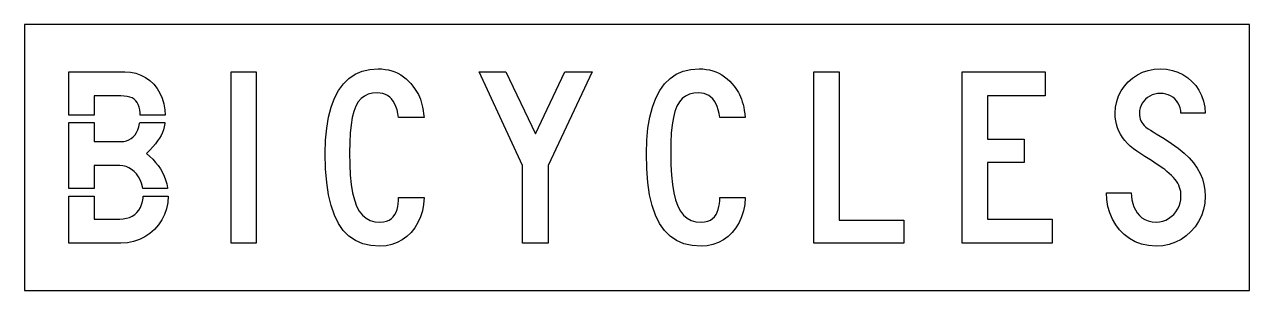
# Model space of a CAD drawing. Extents: x 0 to 83, y 0 to 18.
import ezdxf

# ---------------------------------------------------------------- set-up
doc = ezdxf.new("R2010")
doc.units = 0
doc.layers.add('CUT', color=7, linetype='Continuous')
doc.layers.add('OUTSIDE', color=1, linetype='Continuous')

msp = doc.modelspace()

# ---------------------------------------------------------------- linework, layer by layer
at = {"layer": 'CUT'}
for points in [[(25.1665, 12.447), (25.0801, 12.6441), (24.9817, 12.8168), (24.8701, 12.9664), (24.7441, 13.0916), (24.6061, 13.1936), (24.4549, 13.2725), (24.2893, 13.3293), (24.1093, 13.3617), (23.9173, 13.3733), (23.5873, 13.3501), (23.2945, 13.2806), (23.0341, 13.1612), (22.8085, 12.9872), (22.6129, 12.7577), (22.4485, 12.4678), (22.3129, 12.1154), (22.2049, 11.698), (22.1233, 11.211), (22.0657, 10.6522), (22.0333, 10.018), (22.0225, 9.3049), (22.0345, 8.5119), (22.0729, 7.8), (22.1377, 7.167), (22.2301, 6.6093), (22.3501, 6.127), (22.5013, 5.7154), (22.6825, 5.3733), (22.8949, 5.0986), (23.1409, 4.8887), (23.4205, 4.7414), (23.7349, 4.6557), (24.0853, 4.6267), (24.3229, 4.6429), (24.5293, 4.6904), (24.7093, 4.767), (24.8617, 4.869), (24.9901, 4.9942), (25.0957, 5.1403), (25.1809, 5.3038), (25.2457, 5.4823), (25.2937, 5.6736), (25.3249, 5.8742), (25.3429, 6.0829), (25.3489, 6.2951), (27.0745, 6.2951), (27.0397, 5.8278), (26.9557, 5.3872), (26.8273, 4.9733), (26.6557, 4.5907), (26.4445, 4.2417), (26.1961, 3.9299), (25.9129, 3.6586), (25.5997, 3.429), (25.2565, 3.2458), (24.8881, 3.1113), (24.4969, 3.0278), (24.0853, 3), (23.4733, 3.0417), (22.9189, 3.167), (22.4233, 3.378), (21.9829, 3.6748), (21.5989, 4.0586), (21.2701, 4.5304), (20.9929, 5.0904), (20.7697, 5.742), (20.5981, 6.4829), (20.4757, 7.3177), (20.4037, 8.2441), (20.3797, 9.2643), (20.4049, 10.1641), (20.4817, 10.9884), (20.6077, 11.7397), (20.7841, 12.4145), (21.0097, 13.0139), (21.2857, 13.5357), (21.6097, 13.9797), (21.9829, 14.3449), (22.4053, 14.6301), (22.8757, 14.8354), (23.3929, 14.9594), (23.9593, 15), (24.1981, 14.9919), (24.4321, 14.9664), (24.6589, 14.9246), (24.8785, 14.8667), (25.0921, 14.7913), (25.2961, 14.7009), (25.4917, 14.593), (25.6777, 14.4701), (25.8541, 14.331), (26.0197, 14.1768), (26.1745, 14.0064), (26.3173, 13.8209), (26.4265, 13.6794), (26.5249, 13.5403), (26.6125, 13.3988), (26.6917, 13.2539), (26.7601, 13.1043), (26.8225, 12.9467), (26.8765, 12.7774), (26.9245, 12.5977), (26.9677, 12.4017), (27.0073, 12.1896), (27.0421, 11.9577), (27.0745, 11.7049), (25.3489, 11.7049), (25.2997, 11.9774), (25.2397, 12.2243)], [(46.9261, 12.447), (46.8397, 12.6441), (46.7413, 12.8168), (46.6297, 12.9664), (46.5037, 13.0916), (46.3657, 13.1936), (46.2145, 13.2725), (46.0489, 13.3293), (45.8689, 13.3617), (45.6769, 13.3733), (45.3469, 13.3501), (45.0541, 13.2806), (44.7937, 13.1612), (44.5681, 12.9872), (44.3725, 12.7577), (44.2081, 12.4678), (44.0725, 12.1154), (43.9645, 11.698), (43.8829, 11.211), (43.8253, 10.6522), (43.7929, 10.018), (43.7821, 9.3049), (43.7941, 8.5119), (43.8325, 7.8), (43.8973, 7.167), (43.9897, 6.6093), (44.1097, 6.127), (44.2609, 5.7154), (44.4421, 5.3733), (44.6545, 5.0986), (44.9005, 4.8887), (45.1801, 4.7414), (45.4945, 4.6557), (45.8449, 4.6267), (46.0825, 4.6429), (46.2889, 4.6904), (46.4689, 4.767), (46.6213, 4.869), (46.7497, 4.9942), (46.8553, 5.1403), (46.9405, 5.3038), (47.0053, 5.4823), (47.0533, 5.6736), (47.0845, 5.8742), (47.1025, 6.0829), (47.1085, 6.2951), (48.8341, 6.2951), (48.7993, 5.8278), (48.7153, 5.3872), (48.5869, 4.9733), (48.4153, 4.5907), (48.2041, 4.2417), (47.9557, 3.9299), (47.6725, 3.6586), (47.3593, 3.429), (47.0161, 3.2458), (46.6477, 3.1113), (46.2565, 3.0278), (45.8449, 3), (45.2329, 3.0417), (44.6785, 3.167), (44.1829, 3.378), (43.7425, 3.6748), (43.3585, 4.0586), (43.0297, 4.5304), (42.7525, 5.0904), (42.5293, 5.742), (42.3577, 6.4829), (42.2353, 7.3177), (42.1633, 8.2441), (42.1393, 9.2643), (42.1645, 10.1641), (42.2413, 10.9884), (42.3673, 11.7397), (42.5437, 12.4145), (42.7693, 13.0139), (43.0453, 13.5357), (43.3693, 13.9797), (43.7425, 14.3449), (44.1649, 14.6301), (44.6353, 14.8354), (45.1525, 14.9594), (45.7189, 15), (45.9577, 14.9919), (46.1917, 14.9664), (46.4185, 14.9246), (46.6381, 14.8667), (46.8517, 14.7913), (47.0557, 14.7009), (47.2513, 14.593), (47.4373, 14.4701), (47.6137, 14.331), (47.7793, 14.1768), (47.9341, 14.0064), (48.0769, 13.8209), (48.1861, 13.6794), (48.2845, 13.5403), (48.3721, 13.3988), (48.4513, 13.2539), (48.5197, 13.1043), (48.5821, 12.9467), (48.6361, 12.7774), (48.6841, 12.5977), (48.7273, 12.4017), (48.7669, 12.1896), (48.8017, 11.9577), (48.8341, 11.7049), (47.1085, 11.7049), (47.0593, 11.9774), (46.9993, 12.2243)], [(79.55, 4.6684), (79.3124, 4.3101), (79.0316, 3.9855), (78.7136, 3.7014), (78.3596, 3.4591), (77.9756, 3.2643), (77.564, 3.1194), (77.1284, 3.0301), (76.6748, 3), (76.166, 3.0348), (75.6932, 3.1345), (75.26, 3.2968), (74.8652, 3.5136), (74.5112, 3.7803), (74.2004, 4.0933), (73.9328, 4.4446), (73.7108, 4.8319), (73.5356, 5.2481), (73.4096, 5.6875), (73.3316, 6.1467), (73.3052, 6.6197), (74.99, 6.6197), (75.0008, 6.3762), (75.0332, 6.1339), (75.0872, 5.8962), (75.1652, 5.669), (75.2648, 5.4545), (75.3896, 5.2574), (75.5396, 5.08), (75.7136, 4.927), (75.914, 4.8006), (76.1396, 4.7067), (76.394, 4.6475), (76.6748, 4.6267), (76.9016, 4.6429), (77.1212, 4.6916), (77.3276, 4.7681), (77.522, 4.8725), (77.702, 5), (77.864, 5.1507), (78.0068, 5.32), (78.128, 5.5067), (78.2252, 5.7084), (78.2984, 5.9217), (78.3428, 6.1455), (78.3584, 6.3762), (78.3536, 6.5351), (78.3368, 6.6893), (78.308, 6.8365), (78.266, 6.9803), (78.212, 7.1194), (78.1424, 7.2562), (78.0584, 7.3896), (77.9588, 7.5206), (77.8436, 7.6516), (77.7104, 7.7814), (77.5592, 7.9125), (77.39, 8.0435), (77.3444, 8.0922), (77.3216, 8.1212), (77.3108, 8.1397), (77.2964, 8.1583), (77.264, 8.1861), (77.2004, 8.2325), (77.0912, 8.3067), (76.922, 8.418), (76.6796, 8.5757), (76.3496, 8.7913), (75.9164, 9.0719), (75.3692, 9.4267), (75.1364, 9.5948), (74.924, 9.7722), (74.7296, 9.9588), (74.5568, 10.1548), (74.4032, 10.3588), (74.2688, 10.571), (74.1548, 10.7913), (74.0624, 11.0186), (73.9892, 11.2516), (73.9376, 11.4928), (73.9052, 11.7386), (73.8956, 11.9901), (73.9232, 12.3994), (74.0036, 12.7925), (74.1332, 13.1646), (74.3084, 13.5113), (74.5268, 13.8325), (74.7848, 14.1212), (75.0788, 14.3751), (75.4052, 14.5907), (75.7604, 14.7646), (76.142, 14.8933), (76.5464, 14.9733), (76.9688, 15), (77.3816, 14.9745), (77.7752, 14.8991), (78.1472, 14.7762), (78.494, 14.6093), (78.8132, 14.3994), (79.1, 14.1513), (79.3544, 13.8661), (79.5704, 13.5484), (79.7456, 13.1983), (79.8788, 12.8203), (79.964, 12.4168), (80, 11.9901), (78.3584, 11.9901), (78.3368, 12.1872), (78.2936, 12.3716), (78.23, 12.5432), (78.1484, 12.6997), (78.0476, 12.8412), (77.9324, 12.9664), (77.8016, 13.0742), (77.6564, 13.1658), (77.5004, 13.2377), (77.3324, 13.2899), (77.1548, 13.3212), (76.9688, 13.3328), (76.7732, 13.3212), (76.5848, 13.2864), (76.4072, 13.2319), (76.2428, 13.1565), (76.0904, 13.0626), (75.9536, 12.9513), (75.8324, 12.8238), (75.7304, 12.6812), (75.6488, 12.5258), (75.5876, 12.3577), (75.5504, 12.1791), (75.5372, 11.9901), (75.5432, 11.8522), (75.56, 11.7235), (75.5912, 11.6029), (75.6356, 11.487), (75.6968, 11.3757), (75.7748, 11.2678), (75.8708, 11.1623), (75.986, 11.0557), (76.124, 10.949), (76.2824, 10.8388), (76.466, 10.7264), (76.6748, 10.607), (77.2256, 10.2823), (77.7248, 9.9577), (78.1712, 9.6307), (78.566, 9.3026), (78.9104, 8.9687), (79.2056, 8.629), (79.4528, 8.2812), (79.6532, 7.9252), (79.8068, 7.5577), (79.9148, 7.1786), (79.9796, 6.7843), (80, 6.3762), (79.97, 5.9159), (79.8824, 5.4765), (79.7408, 5.0591)], [(7.632, 12.7217), (7.536, 12.8446), (7.422, 12.9467), (7.2864, 13.0278), (7.1316, 13.0916), (6.9552, 13.1357), (6.7572, 13.1612), (6.5364, 13.1693), (4.7256, 13.1693), (4.7256, 11.8748), (3, 11.8748), (3, 14.7971), (6.7896, 14.7971), (7.1796, 14.7716), (7.548, 14.6986), (7.8912, 14.578), (8.2092, 14.4145), (8.4996, 14.2081), (8.7576, 13.9635), (8.9832, 13.6806), (9.1716, 13.3629), (9.3228, 13.0128), (9.4344, 12.6313), (9.5028, 12.222), (9.521, 11.8748), (7.8388, 11.8748), (7.8336, 12.0191), (7.8096, 12.2278), (7.7676, 12.4145), (7.7088, 12.5791)], [(15.6894, 3.2029), (14.0058, 3.2029), (14.0058, 14.7971), (15.6894, 14.7971)], [(33.7447, 8.4504), (30.7975, 14.7971), (32.6083, 14.7971), (34.6291, 10.607), (36.6079, 14.7971), (38.4607, 14.7971), (35.4715, 8.4504), (35.4715, 3.2029), (33.7447, 3.2029)], [(59.5879, 4.7484), (59.5879, 3.2029), (53.4835, 3.2029), (53.4835, 14.7971), (55.2091, 14.7971), (55.2091, 4.7484)], [(65.2466, 13.1693), (65.2466, 10.2406), (67.7306, 10.2406), (67.7306, 8.6545), (65.2466, 8.6545), (65.2466, 4.8307), (69.6254, 4.8307), (69.6254, 3.2029), (63.521, 3.2029), (63.521, 14.7971), (69.1622, 14.7971), (69.1622, 13.1693)], [(7.26, 8.1884), (7.0752, 8.2997), (6.8784, 8.382), (6.6696, 8.433), (6.4524, 8.4504), (4.7256, 8.4504), (4.7256, 6.8916), (3, 6.8916), (3, 11.3728), (4.7256, 11.3728), (4.7256, 10.0783), (6.5364, 10.0783), (6.7308, 10.091), (6.9108, 10.1316), (7.0776, 10.1965), (7.23, 10.2858), (7.368, 10.3994), (7.4892, 10.5362), (7.5936, 10.6939), (7.6812, 10.8736), (7.7508, 11.073), (7.8012, 11.2933), (7.8112, 11.3728), (9.5055, 11.3728), (9.4992, 11.3003), (9.4644, 11.0835), (9.414, 10.8794), (9.3456, 10.6846), (9.258, 10.4945), (9.15, 10.3067), (9.0204, 10.1177), (8.8692, 9.9217), (8.6928, 9.7165), (8.4912, 9.4986), (8.2632, 9.2643), (8.4864, 9.0765), (8.694, 8.8783), (8.8836, 8.6696), (9.0564, 8.4528), (9.2112, 8.2243), (9.3468, 7.9878), (9.4632, 7.742), (9.5604, 7.487), (9.636, 7.2226), (9.6912, 6.949), (9.698, 6.8916), (8.0173, 6.8916), (7.9956, 7.0243), (7.9272, 7.2667), (7.8336, 7.4928), (7.7196, 7.7003), (7.584, 7.8858), (7.4304, 8.0504)], [(7.3872, 3.3165), (6.9708, 3.2319), (6.5364, 3.2029), (3, 3.2029), (3, 6.3896), (4.7256, 6.3896), (4.7256, 4.8307), (6.4524, 4.8307), (6.6876, 4.8435), (6.9072, 4.8829), (7.1112, 4.9478), (7.2972, 5.0371), (7.4664, 5.1484), (7.6152, 5.2829), (7.7448, 5.4383), (7.8528, 5.6133), (7.938, 5.8081), (8.0016, 6.0214), (8.0388, 6.2522), (8.0462, 6.3896), (9.7362, 6.3896), (9.7368, 6.3762), (9.7068, 5.9461), (9.6228, 5.5333), (9.4848, 5.1426), (9.3, 4.7762), (9.0696, 4.4388), (8.7996, 4.1339), (8.4924, 3.8649), (8.1516, 3.6365), (7.782, 3.4522)]]:
    msp.add_lwpolyline(points, close=True, dxfattribs=at)
at = {"layer": 'OUTSIDE'}
msp.add_lwpolyline([(0, 0), (83, 0), (83, 18), (0, 18)], close=True, dxfattribs=at)

doc.saveas('drawing.dxf')
